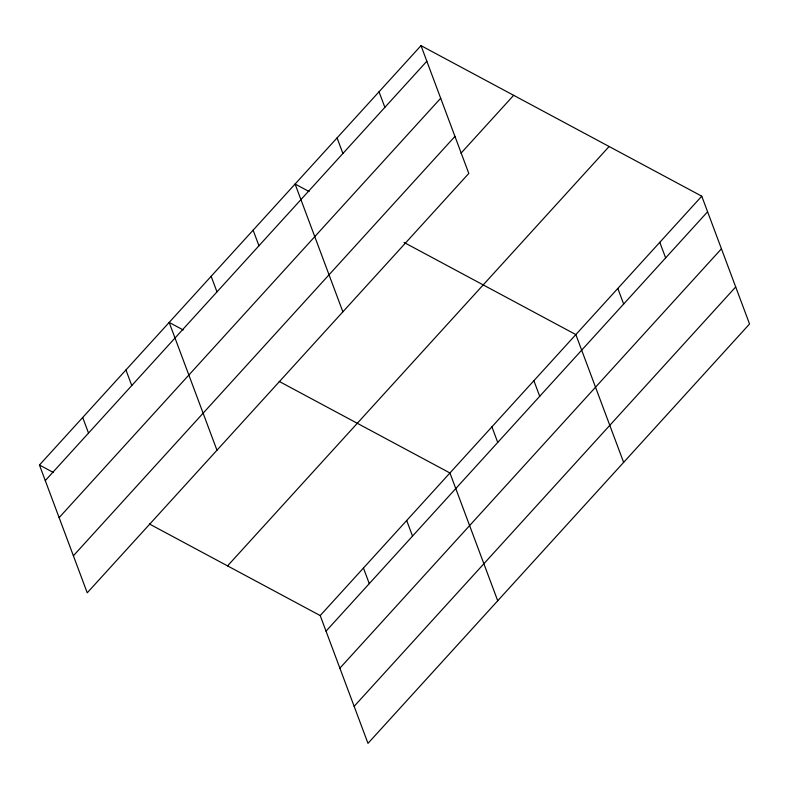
<?xml version="1.0" encoding="UTF-8"?>
<svg xmlns="http://www.w3.org/2000/svg" width="789" height="789" viewBox="0 0 789 789"><rect width="100%" height="100%" fill="white"/><g stroke="black" fill="none" stroke-linecap="round" stroke-linejoin="round"><path stroke-width="1.18" d="M421.01 45.644L468.794 173.432L87.234 592.815L39.45 465.017L421.01 45.644L701.766 196.185L749.55 323.983L367.99 743.356L320.206 615.568L149.456 524.004M45.279 480.609L426.839 61.226M59.126 517.633L440.686 98.25M73.387 555.781L454.947 136.408M460.993 153.214L513.659 95.321M227.557 565.891L609.118 146.507M320.206 615.568L701.766 196.185M326.035 631.151L707.595 211.777M339.881 668.184L721.442 248.801M354.143 706.333L735.703 286.949M309.101 191.54L295.096 184.034L342.88 311.823M404.017 242.44L575.852 334.585L623.635 462.374M183.186 329.94L169.181 322.435L216.965 450.223M279.188 381.422L449.937 472.976L497.721 600.774M39.45 465.017L53.455 472.532M659.801 242.322L665.63 257.904M617.826 288.449L623.655 304.041M533.887 380.712L539.715 396.305M379.036 91.771L384.864 107.353M491.912 426.849L497.741 442.432M337.071 137.907L342.899 153.49M406.7 520.513L412.529 536.096M253.121 230.171L258.95 245.754M363.453 568.041L369.282 583.623M211.156 276.298L216.975 291.881M125.934 369.962L131.763 385.545M82.697 417.489L88.526 433.072"/></g></svg>
